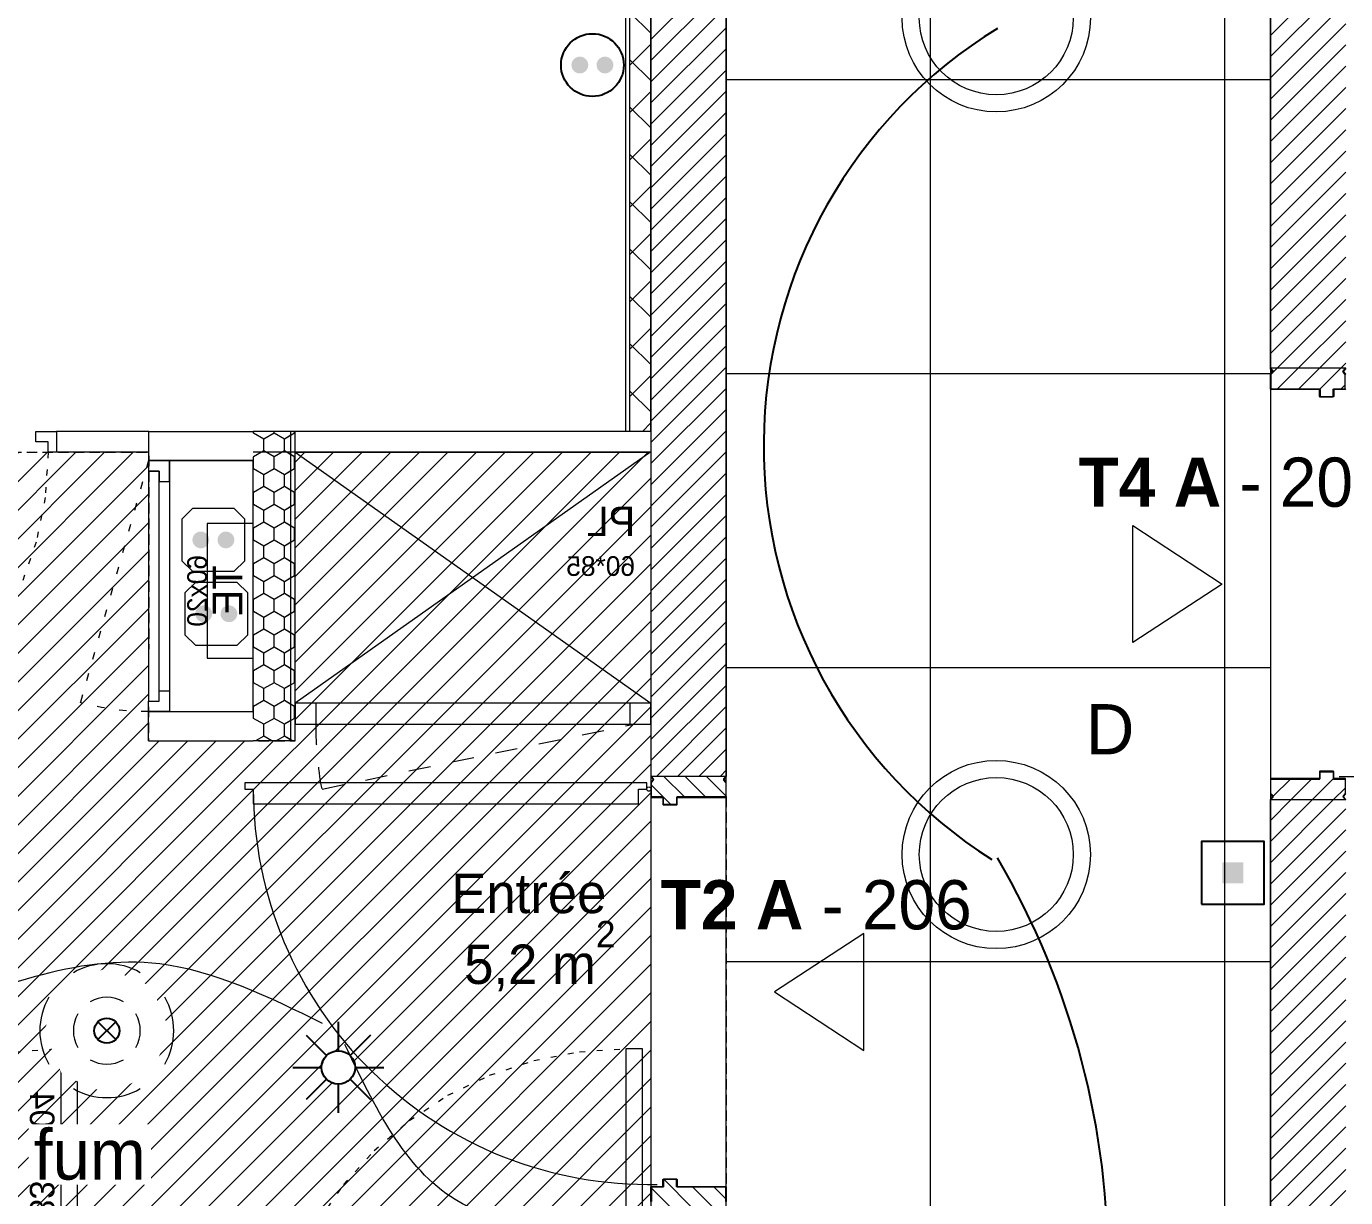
# Model space of a CAD drawing. Header units: centimetres. Extents: x 2738 to 7810, y 2495 to 5758.
# Drawn here: x 4040.2 to 4355.4, y 3674.2 to 3954.2 of the extents above; entities that cross this region are included whole.
import ezdxf

# ---------------------------------------------------------------- set-up
doc = ezdxf.new("R2010")
doc.units = ezdxf.units.CM
doc.header["$LTSCALE"] = 12.7
for name, pattern in [('Style de ligne -1', [0.83328, 0.41656, -0.41672]), ('Style de ligne -13', [0.295276, 0.19685, -0.098425]), ('Style de ligne -18', [0.328084, 0.109361, -0.218723]), ('Style de ligne -5', [0.41656, 0.13885, -0.27771])]:
    doc.linetypes.add(name, pattern=pattern)
for name, color, linetype, lineweight in [('B aménagement intérieur', 7, 'Continuous', 5), ('B Faux plafonds', 7, 'Continuous', 5), ('B GÈnÈral', 7, 'Continuous', 5), ('B Général', 7, 'Continuous', 5), ('C ANNOTATIONS-prestations', 7, 'Continuous', 5), ('C ANNOTATIONS-prestations-1', 7, 'Continuous', 5), ('C ANNOTATIONS-texte', 7, 'Continuous', 5), ('C ANNOTATIONS-texte surfaces', 7, 'Continuous', 5), ('F REMPLISSAGE-TE', 7, 'Continuous', 13), ('F REMPLISSAGE-TE-1', 7, 'Continuous', 5), ('prlm-ELEC-CFO', 1, 'Continuous', 25), ('prlm-ELEC-SSI', 1, 'Continuous', 25)]:
    doc.layers.add(name, color=color, linetype=linetype, lineweight=lineweight)
doc.styles.add('Eurostile', font='')
doc.styles.add('Eurostile (bold)', font='')
doc.styles.add('prlm-elec-cfo', font='comic.ttf', dxfattribs={"height": 12})
doc.styles.add('prlm-elec-ssi', font='comic.ttf', dxfattribs={"height": 12})
doc.styles.get('Eurostile').set_extended_font_data('Eurostile')
doc.styles.get('Eurostile (bold)').set_extended_font_data('Eurostile', bold=True)
pattern_1 = [(45, (0, 0), (2.4253472, -2.6458333), [])]
pattern_2 = [(90, (3949.3245, 3724.8587), (-2.4603, 4.261364), [2.84091, -5.68182]), (210, (3949.3245, 3724.8587), (-2.4603, -4.261364), [2.84091, -5.68182]), (150, (3944.404, 3727.6996), (-4.9206, 9e-09), [2.84091, -5.68182])]
pattern_3 = [(135, (4198.4424, 3723.376), (2.64583, 2.42535), [])]

# ---------------------------------------------------------------- blocks, each defined once
blk = doc.blocks.new('xi.BSO')
at = {"layer": 'prlm-ELEC-CFO', "lineweight": 5}
blk.add_hatch(color=0, dxfattribs=at).paths.add_polyline_path([(-2.5, -2.5), (2.5, -2.5), (2.5, 2.5), (-2.5, 2.5)])
at = {"layer": 'prlm-ELEC-CFO', "color": 0, "flags": 128}
blk.add_lwpolyline([(-7.5, -7.5), (7.5, -7.5), (7.5, 7.5), (-7.5, 7.5)], close=True, dxfattribs=at)
blk = doc.blocks.new('xi.SPOT')
at = {"color": 0, "lineweight": 5}
blk.add_wipeout([(-4, 0), (-2.83, -2.83), (0, -4), (2.83, -2.83), (4, 0), (2.83, 2.83), (0, 4), (-2.83, 2.83)], dxfattribs=at).dxf.layer = 'prlm-ELEC-CFO'
at = {"layer": 'prlm-ELEC-CFO', "color": 0, "linetype": 'ByBlock', "lineweight": -2, "flags": 128}
for points in [[(0, 10.88), (0, 4)], [(-7.69, 7.69), (-2.83, 2.83)], [(7.69, 7.69), (2.83, 2.83)], [(-10.88, 0), (-4, 0)], [(4, 0), (10.88, 0)], [(-2.83, -2.83), (-7.69, -7.69)], [(2.83, -2.83), (7.69, -7.69)], [(0, -4), (0, -10.88)]]:
    blk.add_lwpolyline(points, dxfattribs=at)
at = {"layer": 'prlm-ELEC-CFO', "color": 0, "linetype": 'ByBlock', "lineweight": -2}
blk.add_circle((0, 0), 4, dxfattribs=at)
blk = doc.blocks.new('xi.FUM')
at = {"color": 0}
blk.add_wipeout([(-10.61, -10.61), (-15, 0), (-10.61, 10.61), (0, 15), (10.61, 10.61), (15, 0), (10.61, -10.61), (0, -15)], dxfattribs=at).dxf.layer = 'prlm-ELEC-SSI'
at = {"layer": 'prlm-ELEC-SSI', "color": 0}
for points in [[(-2.12, 2.12), (2.12, -2.12)], [(2.12, 2.12), (-2.12, -2.12)]]:
    blk.add_lwpolyline(points, dxfattribs=at)
blk.add_circle((0, 0), 3, dxfattribs=at)
at = {"layer": 'prlm-ELEC-SSI', "color": 0, "lineweight": 13}
for radius, start, end in [(16, 60, 120), (16, 150, 210), (8, 60, 120), (16, 330, 30), (8, 150, 210), (8, 330, 30), (8, 240, 300), (16, 240, 300)]:
    blk.add_arc((0, 0), radius, start, end, dxfattribs=at)
blk = doc.blocks.new('xi.PCGTL')
at = {"layer": 'prlm-ELEC-CFO', "color": 0, "lineweight": 0}
blk.add_lwpolyline([(-7.5, -5), (-5, -7.5), (5, -7.5), (7.5, -5), (7.5, 5), (5, 7.5), (-5, 7.5), (-7.5, 5)], close=True, dxfattribs=at)
at = {"layer": 'prlm-ELEC-CFO', "color": 0, "linetype": 'ByBlock', "lineweight": 5, "const_width": 2}
for points in [[(-4, 0, 1), (-2, 0, 1)], [(2, 0, 1), (4, 0, 1)]]:
    blk.add_lwpolyline(points, format="xyb", close=True, dxfattribs=at)
blk = doc.blocks.new('xi.PC')
at = {"color": 0, "lineweight": 5}
blk.add_wipeout([(-7.5, -7.5), (7.5, -7.5), (7.5, 7.5), (-7.5, 7.5)], dxfattribs=at).dxf.layer = 'prlm-ELEC-CFO'
at = {"layer": 'prlm-ELEC-CFO', "color": 0, "linetype": 'ByBlock', "lineweight": 5, "const_width": 2}
for points in [[(-4, 0, 1), (-2, 0, 1)], [(2, 0, 1), (4, 0, 1)]]:
    blk.add_lwpolyline(points, format="xyb", close=True, dxfattribs=at)
at = {"layer": 'prlm-ELEC-CFO', "color": 0, "linetype": 'ByBlock', "lineweight": -2}
blk.add_circle((0, 0), 7.5, dxfattribs=at)
blk = doc.blocks.new('xi.lumD')
at = {"layer": 'prlm-ELEC-CFO', "color": 0, "linetype": 'ByBlock', "lineweight": 13}
for radius in [22.49, 18.39]:
    blk.add_circle((0, 0), radius, dxfattribs=at)
blk = doc.blocks.new('Groupe-1')
at = {"layer": 'B Général', "flags": 128}
for points in [[(-31.46, -5.77), (-31.46, -0.77), (-28.96, -0.77), (-28.96, -3.27), (-26.46, -3.27), (-26.46, -5.77)], [(26.04, -0.77), (26.04, -3.27), (-28.96, -3.27), (-28.96, -0.77)], [(28.54, -5.77), (28.54, -0.77), (26.04, -0.77), (26.04, -3.27), (23.54, -3.27), (23.54, -5.77)]]:
    blk.add_lwpolyline(points, close=True, dxfattribs=at)
blk = doc.blocks.new('TE')
at = {"layer": 'B Général', "color": 7, "linetype": 'Style de ligne -5', "lineweight": 5}
blk.add_line((-31.46, -0.77), (26.39, 15.56), dxfattribs=at)
at = {"layer": 'B Général', "flags": 128}
blk.add_lwpolyline([(28.54, -5.77), (28.54, -25.77), (-31.46, -25.77), (-31.46, -5.77)], close=True, dxfattribs=at)
at = {"layer": 'B Général', "color": 7, "flags": 128}
blk.add_lwpolyline([(15.79, -14.77), (15.79, -25.77), (-16.46, -25.77), (-16.46, -14.77)], close=True, dxfattribs=at)
at = {"layer": 'B Général', "color": 7, "linetype": 'Style de ligne -5', "lineweight": 5}
blk.add_arc((-34.54, -0.77), 63.08, 359.9968, 14.9984, dxfattribs=at)
at = {"layer": 'B Général', "color": 7}
blk.add_blockref('Groupe-1', (0, 0), dxfattribs=at)
at = {"layer": 'B Général', "insert": (-0.34, -16.07), "char_height": 7.059, "width": 32.25, "attachment_point": 2, "line_spacing_factor": 0.894142, "style": 'Eurostile'}
blk.add_mtext('TE ', dxfattribs=at)
at = {"layer": 'C ANNOTATIONS-prestations', "insert": (-0.34, -14.77), "char_height": 4.706, "width": 32.25, "attachment_point": 8, "line_spacing_factor": 0.894142, "style": 'Eurostile'}
blk.add_mtext('60x20', dxfattribs=at)
blk = doc.blocks.new('PP 80')
at = {"layer": 'B Général', "flags": 128}
blk.add_lwpolyline([(-43, 2.5), (-43, 85.5), (-39, 85.5), (-39, 2.5)], close=True, dxfattribs=at)
at = {"layer": 'B Général', "linetype": 'Style de ligne -18', "lineweight": 5, "flags": 128}
blk.add_lwpolyline([(46, 2.5), (45.27, 13.33), (43.1, 23.98), (39.53, 34.26), (34.61, 44), (28.44, 53.03), (21.1, 61.19), (12.74, 68.35), (3.5, 74.38), (-6.47, 79.18), (-17, 82.67), (-27.91, 84.79), (-39, 85.5)], dxfattribs=at)
at = {"layer": 'B Général', "color": 7, "linetype": 'Continuous', "lineweight": 5, "flags": 128}
for points in [[(-45, 2.5), (-43, 2.5), (-43, 0), (-40, 0), (-40, -2.5), (-45, -2.5)], [(48, 2.5), (46, 2.5), (46, 0), (43, 0), (43, -2.5), (48, -2.5), (48, -2.5), (48, -2.5), (48, 1.79), (48, 1.79)]]:
    blk.add_lwpolyline(points, close=True, dxfattribs=at)
at = {"layer": 'C ANNOTATIONS-prestations', "insert": (-37.5, 32.5), "char_height": 5.8825, "attachment_point": 1, "rotation": 90, "line_spacing_factor": 0.894142, "style": 'Eurostile'}
blk.add_mtext('PP 83 x 204', dxfattribs=at)
blk = doc.blocks.new('PL 60.85')
at = {"layer": 'B Général', "color": 7, "linetype": 'Continuous', "lineweight": 5}
for p, q in [((-42.5, 42.83), (42.5, -17.27)), ((42.5, 42.73), (-42.5, -17.27))]:
    blk.add_line(p, q, dxfattribs=at)
at = {"layer": 'B Général', "color": 7, "linetype": 'Style de ligne -1', "lineweight": 5}
blk.add_line((36.08, -37.76), (-38.5, -22.27), dxfattribs=at)
at = {"layer": 'B Général', "color": 7, "linetype": 'Continuous', "lineweight": 5, "flags": 128}
for points in [[(42.5, -17.27), (42.5, 42.73), (-42.5, 42.73), (-42.5, -17.27)], [(-37.5, -17.27), (-37.5, -22.27), (-42.5, -22.27), (-42.5, -17.27)], [(42.5, -17.27), (42.5, -22.27), (37.5, -22.27), (37.5, -17.27)]]:
    blk.add_lwpolyline(points, close=True, dxfattribs=at)
at = {"layer": 'B Général', "color": 252, "linetype": 'Continuous', "lineweight": 5, "true_color": 0x888888, "flags": 128}
blk.add_lwpolyline([(42.5, -17.27), (42.5, -22.27), (-42.5, -22.27), (-42.5, -17.27)], close=True, dxfattribs=at)
at = {"layer": 'B Général', "color": 7, "linetype": 'Style de ligne -1', "lineweight": 5}
blk.add_arc((-47.5, -22.27), 85, 349.5013, 360, dxfattribs=at)
at = {"layer": 'B Général', "color": 7, "insert": (-38.72, 29.74), "char_height": 7.059, "attachment_point": 1, "line_spacing_factor": 0.894142, "style": 'Eurostile'}
blk.add_mtext('PL', dxfattribs=at)
at = {"layer": 'C ANNOTATIONS-prestations', "insert": (-38.72, 15.5), "char_height": 4.706, "attachment_point": 4, "line_spacing_factor": 0.894142, "style": 'Eurostile'}
blk.add_mtext('60*85', dxfattribs=at)

msp = doc.modelspace()

# ---------------------------------------------------------------- hatches: boundary and pattern name
at = {"layer": 'B Faux plafonds', "linetype": 'Continuous', "lineweight": 5, "true_color": 0xaaaaaa}
h = msp.add_hatch(dxfattribs=at)
h.set_pattern_fill('F_P__SOFFITE', color=253, style=0, pattern_type=2)
h.set_pattern_definition([(45, (3868.3056, 3832.6527), (-3.52778, 3.30729), [])])
h.paths.add_polyline_path([(4069.44, 3783.39), (4104.44, 3783.39), (4104.44, 3852.49), (4189.44, 3852.49), (4189.44, 3626.8), (3949.44, 3626.8), (3949.44, 3852.39), (4069.46, 3852.39)])
at = {"layer": 'B GÈnÈral', "linetype": 'Continuous', "lineweight": 5}
h = msp.add_hatch(dxfattribs=at)
h.set_pattern_fill('50_BETON', style=0, pattern_type=2)
h.set_pattern_definition(pattern_1)
h.paths.add_polyline_path([(4207.44, 3774.98), (4207.44, 4282.39), (4189.44, 4282.39), (4189.44, 3774.98)])
at = {"layer": 'B GÈnÈral', "linetype": 'Continuous', "lineweight": 5, "true_color": 0x808080}
h = msp.add_hatch(dxfattribs=at)
h.set_pattern_fill('02_ISOLANT', color=8, angle=90, style=0, pattern_type=2)
h.set_pattern_definition([(135, (3868.306, 3832.432), (-5.65685, -5.65685), []), (225, (3868.306, 3832.432), (-5.65685, 5.65685), [])])
h.paths.add_polyline_path([(4184.44, 3857.39), (4189.44, 3857.39), (4189.44, 4207.39), (4184.44, 4207.39)])
at = {"layer": 'B GÈnÈral', "linetype": 'Continuous', "lineweight": 5}
h = msp.add_hatch(dxfattribs=at)
h.set_pattern_fill('50_BETON', style=0, pattern_type=2)
h.set_pattern_definition(pattern_1)
h.paths.add_polyline_path([(4355.44, 4134.39), (4337.44, 4152.39), (4337.44, 3872.49), (4355.44, 3872.49)])
h = msp.add_hatch(dxfattribs=at)
h.set_pattern_fill('50_BETON', style=0, pattern_type=2)
h.set_pattern_definition(pattern_1)
edge = h.paths.add_edge_path()
edge.add_line((4337.49, 3872.49), (4338.07, 3871.82))
edge.add_line((4338.07, 3871.82), (4338.08, 3871.81))
edge.add_arc((4337.93, 3871.68), 0.2, -41.0091, 41.0091, ccw=False)
edge.add_line((4338.08, 3871.55), (4338.07, 3871.54))
edge.add_line((4338.07, 3871.54), (4337.59, 3870.99))
edge.add_line((4337.59, 3870.99), (4337.59, 3870.98))
edge.add_arc((4337.62, 3870.95), 0.05, 138.9909, 180)
edge.add_line((4337.57, 3870.95), (4337.57, 3870.95))
edge.add_line((4337.57, 3870.95), (4337.57, 3867.59))
edge.add_line((4337.57, 3867.59), (4337.57, 3867.58))
edge.add_arc((4337.62, 3867.58), 0.0435, 180, 270)
edge.add_line((4337.62, 3867.54), (4349.14, 3867.54))
edge.add_arc((4349.14, 3867.37), 0.174, 0, 90, ccw=False)
edge.add_line((4349.31, 3867.37), (4349.31, 3867.34))
edge.add_line((4349.31, 3867.34), (4349.31, 3865.79))
edge.add_line((4349.31, 3865.79), (4349.31, 3865.78))
edge.add_arc((4349.36, 3865.78), 0.0435, 180, 270)
edge.add_line((4349.36, 3865.74), (4352.4, 3865.74))
edge.add_arc((4352.4, 3865.78), 0.0435, 270, 360)
edge.add_line((4352.44, 3865.78), (4352.44, 3865.79))
edge.add_line((4352.44, 3865.79), (4352.44, 3867.34))
edge.add_line((4352.44, 3867.34), (4352.44, 3867.37))
edge.add_arc((4352.62, 3867.37), 0.174, 90, 180, ccw=False)
edge.add_line((4352.62, 3867.54), (4355.27, 3867.54))
edge.add_arc((4355.27, 3867.58), 0.0435, 270, 360)
edge.add_line((4355.31, 3867.58), (4355.31, 3867.59))
edge.add_line((4355.31, 3867.59), (4355.31, 3870.95))
edge.add_line((4355.31, 3870.95), (4355.31, 3870.95))
edge.add_arc((4355.26, 3870.95), 0.05, 0, 41.0091)
edge.add_line((4355.3, 3870.98), (4355.3, 3870.99))
edge.add_line((4355.3, 3870.99), (4354.82, 3871.54))
edge.add_line((4354.82, 3871.54), (4354.81, 3871.55))
edge.add_arc((4354.96, 3871.68), 0.2, 143.0967, 221.0091, ccw=False)
edge.add_line((4354.8, 3871.8), (4354.81, 3871.81))
edge.add_line((4354.81, 3871.81), (4355.25, 3872.32))
edge.add_line((4355.25, 3872.32), (4355.25, 3872.33))
edge.add_line((4355.25, 3872.33), (4355.39, 3872.49))
edge.add_line((4355.39, 3872.49), (4337.49, 3872.49))
h = msp.add_hatch(dxfattribs=at)
h.set_pattern_fill('PSE', angle=90, style=0, pattern_type=2)
h.set_pattern_definition(pattern_2)
h.paths.add_polyline_path([(4104.44, 3783.39), (4094.44, 3783.39), (4094.44, 3857.39), (4104.44, 3857.39)])
h = msp.add_hatch(dxfattribs=at)
h.set_pattern_fill('50_BETON', style=0, pattern_type=2)
h.set_pattern_definition(pattern_1)
edge = h.paths.add_edge_path()
edge.add_line((4337.49, 3769.29), (4338.07, 3769.95))
edge.add_line((4338.07, 3769.95), (4338.08, 3769.96))
edge.add_arc((4337.93, 3770.1), 0.2, 318.9909, 401.0091)
edge.add_line((4338.08, 3770.23), (4338.07, 3770.24))
edge.add_line((4338.07, 3770.24), (4337.59, 3770.79))
edge.add_line((4337.59, 3770.79), (4337.59, 3770.79))
edge.add_arc((4337.62, 3770.83), 0.05, 180, 221.0091, ccw=False)
edge.add_line((4337.57, 3770.83), (4337.57, 3770.83))
edge.add_line((4337.57, 3770.83), (4337.57, 3774.19))
edge.add_line((4337.57, 3774.19), (4337.57, 3774.2))
edge.add_arc((4337.62, 3774.2), 0.0435, 90, 180, ccw=False)
edge.add_line((4337.62, 3774.24), (4349.14, 3774.24))
edge.add_arc((4349.14, 3774.41), 0.174, 270, 360)
edge.add_line((4349.31, 3774.41), (4349.31, 3774.44))
edge.add_line((4349.31, 3774.44), (4349.31, 3775.99))
edge.add_line((4349.31, 3775.99), (4349.31, 3776))
edge.add_arc((4349.36, 3776), 0.0435, 90, 180, ccw=False)
edge.add_line((4349.36, 3776.04), (4352.4, 3776.04))
edge.add_arc((4352.4, 3776), 0.0435, 0, 90, ccw=False)
edge.add_line((4352.44, 3776), (4352.44, 3775.99))
edge.add_line((4352.44, 3775.99), (4352.44, 3774.44))
edge.add_line((4352.44, 3774.44), (4352.44, 3774.41))
edge.add_arc((4352.62, 3774.41), 0.174, 180, 270)
edge.add_line((4352.62, 3774.24), (4355.27, 3774.24))
edge.add_arc((4355.27, 3774.2), 0.0435, 0, 90, ccw=False)
edge.add_line((4355.31, 3774.2), (4355.31, 3774.19))
edge.add_line((4355.31, 3774.19), (4355.31, 3770.83))
edge.add_line((4355.31, 3770.83), (4355.31, 3770.83))
edge.add_arc((4355.26, 3770.83), 0.05, 318.9909, 360, ccw=False)
edge.add_line((4355.3, 3770.79), (4355.3, 3770.79))
edge.add_line((4355.3, 3770.79), (4354.82, 3770.24))
edge.add_line((4354.82, 3770.24), (4354.81, 3770.23))
edge.add_arc((4354.96, 3770.1), 0.2, 138.9909, 216.9033)
edge.add_line((4354.8, 3769.98), (4354.81, 3769.96))
edge.add_line((4354.81, 3769.96), (4355.25, 3769.45))
edge.add_line((4355.25, 3769.45), (4355.25, 3769.45))
edge.add_line((4355.25, 3769.45), (4355.39, 3769.29))
edge.add_line((4355.39, 3769.29), (4337.49, 3769.29))
h = msp.add_hatch(dxfattribs=at)
h.set_pattern_fill('50_BETON', angle=90, style=0, pattern_type=2)
h.set_pattern_definition(pattern_3)
edge = h.paths.add_edge_path()
edge.add_line((4207.39, 3774.98), (4206.82, 3774.31))
edge.add_line((4206.82, 3774.31), (4206.81, 3774.3))
edge.add_arc((4206.96, 3774.17), 0.2, 138.9909, 221.0091)
edge.add_line((4206.81, 3774.04), (4206.82, 3774.03))
edge.add_line((4206.82, 3774.03), (4207.3, 3773.47))
edge.add_line((4207.3, 3773.47), (4207.3, 3773.47))
edge.add_arc((4207.26, 3773.44), 0.05, 0, 41.0091, ccw=False)
edge.add_line((4207.31, 3773.44), (4207.31, 3773.44))
edge.add_line((4207.31, 3773.44), (4207.31, 3770.08))
edge.add_line((4207.31, 3770.08), (4207.31, 3770.07))
edge.add_arc((4207.27, 3770.07), 0.0435, 270, 360, ccw=False)
edge.add_line((4207.27, 3770.03), (4195.75, 3770.03))
edge.add_arc((4195.75, 3769.85), 0.174, 90, 180)
edge.add_line((4195.57, 3769.85), (4195.57, 3769.83))
edge.add_line((4195.57, 3769.83), (4195.57, 3768.28))
edge.add_line((4195.57, 3768.28), (4195.57, 3768.27))
edge.add_arc((4195.53, 3768.27), 0.0435, 270, 360, ccw=False)
edge.add_line((4195.53, 3768.23), (4192.49, 3768.23))
edge.add_arc((4192.49, 3768.27), 0.0435, 180, 270, ccw=False)
edge.add_line((4192.44, 3768.27), (4192.44, 3768.28))
edge.add_line((4192.44, 3768.28), (4192.44, 3769.83))
edge.add_line((4192.44, 3769.83), (4192.44, 3769.85))
edge.add_arc((4192.27, 3769.85), 0.174, 0, 90)
edge.add_line((4192.27, 3770.03), (4189.62, 3770.03))
edge.add_arc((4189.62, 3770.07), 0.0435, 180, 270, ccw=False)
edge.add_line((4189.57, 3770.07), (4189.57, 3770.08))
edge.add_line((4189.57, 3770.08), (4189.57, 3773.44))
edge.add_line((4189.57, 3773.44), (4189.57, 3773.44))
edge.add_arc((4189.62, 3773.44), 0.05, 138.9909, 180, ccw=False)
edge.add_line((4189.59, 3773.47), (4189.59, 3773.47))
edge.add_line((4189.59, 3773.47), (4190.07, 3774.03))
edge.add_line((4190.07, 3774.03), (4190.08, 3774.04))
edge.add_arc((4189.93, 3774.17), 0.2, 318.9909, 396.9033)
edge.add_line((4190.09, 3774.29), (4190.08, 3774.3))
edge.add_line((4190.08, 3774.3), (4189.63, 3774.81))
edge.add_line((4189.63, 3774.81), (4189.63, 3774.81))
edge.add_line((4189.63, 3774.81), (4189.49, 3774.98))
edge.add_line((4189.49, 3774.98), (4207.39, 3774.98))
h = msp.add_hatch(dxfattribs=at)
h.set_pattern_fill('50_BETON', style=0, pattern_type=2)
h.set_pattern_definition(pattern_1)
h.paths.add_polyline_path([(4337.44, 3769.29), (4337.44, 2576.4), (4355.44, 2592.4), (4355.44, 3769.29)])
h = msp.add_hatch(dxfattribs=at)
h.set_pattern_fill('50_BETON', angle=90, style=0, pattern_type=2)
h.set_pattern_definition(pattern_3)
edge = h.paths.add_edge_path()
edge.add_line((4207.39, 3671.78), (4206.82, 3672.44))
edge.add_line((4206.82, 3672.44), (4206.81, 3672.45))
edge.add_arc((4206.96, 3672.58), 0.2, 138.9909, 221.0091, ccw=False)
edge.add_line((4206.81, 3672.71), (4206.82, 3672.72))
edge.add_line((4206.82, 3672.72), (4207.3, 3673.28))
edge.add_line((4207.3, 3673.28), (4207.3, 3673.28))
edge.add_arc((4207.26, 3673.31), 0.05, 318.9909, 360)
edge.add_line((4207.31, 3673.31), (4207.31, 3673.31))
edge.add_line((4207.31, 3673.31), (4207.31, 3676.68))
edge.add_line((4207.31, 3676.68), (4207.31, 3676.68))
edge.add_arc((4207.27, 3676.68), 0.0435, 0, 90)
edge.add_line((4207.27, 3676.73), (4195.75, 3676.73))
edge.add_arc((4195.75, 3676.9), 0.174, 180, 270, ccw=False)
edge.add_line((4195.57, 3676.9), (4195.57, 3676.93))
edge.add_line((4195.57, 3676.93), (4195.57, 3678.48))
edge.add_line((4195.57, 3678.48), (4195.57, 3678.48))
edge.add_arc((4195.53, 3678.48), 0.0435, 0, 90)
edge.add_line((4195.53, 3678.53), (4192.49, 3678.53))
edge.add_arc((4192.49, 3678.48), 0.0435, 90, 180)
edge.add_line((4192.44, 3678.48), (4192.44, 3678.48))
edge.add_line((4192.44, 3678.48), (4192.44, 3676.93))
edge.add_line((4192.44, 3676.93), (4192.44, 3676.9))
edge.add_arc((4192.27, 3676.9), 0.174, 270, 360, ccw=False)
edge.add_line((4192.27, 3676.73), (4189.62, 3676.73))
edge.add_arc((4189.62, 3676.68), 0.0435, 90, 180)
edge.add_line((4189.57, 3676.68), (4189.57, 3676.68))
edge.add_line((4189.57, 3676.68), (4189.57, 3673.31))
edge.add_line((4189.57, 3673.31), (4189.57, 3673.31))
edge.add_arc((4189.62, 3673.31), 0.05, 180, 221.0091)
edge.add_line((4189.59, 3673.28), (4189.59, 3673.28))
edge.add_line((4189.59, 3673.28), (4190.07, 3672.72))
edge.add_line((4190.07, 3672.72), (4190.08, 3672.71))
edge.add_arc((4189.93, 3672.58), 0.2, -36.9033, 41.0091, ccw=False)
edge.add_line((4190.09, 3672.46), (4190.08, 3672.45))
edge.add_line((4190.08, 3672.45), (4189.63, 3671.94))
edge.add_line((4189.63, 3671.94), (4189.63, 3671.94))
edge.add_line((4189.63, 3671.94), (4189.49, 3671.78))
edge.add_line((4189.49, 3671.78), (4207.39, 3671.78))
at = {"layer": 'C ANNOTATIONS-prestations-1', "linetype": 'Continuous', "lineweight": 9, "true_color": 0x989898}
h = msp.add_hatch(dxfattribs=at)
h.set_pattern_fill('DALETTES TERRASSE 50X50', color=252, scale=1.406016, style=0, pattern_type=2)
h.set_pattern_definition([(0, (4678, 4152.39), (4e-15, -70.3008), []), (-90, (4678, 4152.39), (70.3008, 0), [])])
h.paths.add_polyline_path([(4337.44, 3228.48), (4207.44, 3228.48), (4207.44, 4282.39), (4659.96, 4282.39), (4659.96, 4330.39), (5019.96, 4330.39), (5019.96, 4687.89), (5150.07, 4687.89), (5150.04, 4282.39), (5611.96, 4282.39), (5611.96, 4152.39), (4337.44, 4152.39)])
at = {"layer": 'F REMPLISSAGE-TE-1', "linetype": 'Continuous', "lineweight": 5}
h = msp.add_hatch(dxfattribs=at)
h.set_pattern_fill('PSE', angle=90, style=0, pattern_type=2)
h.set_pattern_definition(pattern_2)
h.paths.add_polyline_path([(4094.44, 3783.39), (4103.44, 3783.39), (4103.44, 3857.39), (4094.44, 3857.39)])
h = msp.add_hatch(dxfattribs=at)
h.set_pattern_fill('PSE', angle=90, style=0, pattern_type=2)
h.set_pattern_definition(pattern_2)
h.paths.add_polyline_path([(4103.44, 3783.39), (4104.44, 3783.39), (4104.44, 3857.39), (4103.44, 3857.39)])

# ---------------------------------------------------------------- linework, layer by layer
at = {"layer": 'B aménagement intérieur', "color": 7, "linetype": 'Style de ligne -13', "lineweight": 5, "flags": 128}
msp.add_lwpolyline([(4069.44, 3783.39), (4104.44, 3783.39), (4104.44, 3852.49), (4189.44, 3852.49), (4189.44, 3626.8), (3949.44, 3626.8), (3949.44, 3852.39), (4069.46, 3852.39)], close=True, dxfattribs=at)
at = {"layer": 'B Général', "color": 7, "linetype": 'Continuous', "lineweight": 18}
for p, q in [((4189.44, 4282.39), (4189.44, 3774.98)), ((4207.44, 4282.39), (4207.44, 3774.98)), ((4337.44, 3872.49), (4337.44, 4152.39)), ((4337.44, 3228.48), (4337.44, 3769.29))]:
    msp.add_line(p, q, dxfattribs=at)
at = {"layer": 'B Général', "color": 7, "linetype": 'Continuous', "lineweight": 5}
for p, q in [((4189.44, 4282.39), (4189.44, 3774.98)), ((4207.44, 4282.39), (4207.44, 3774.98)), ((4183.44, 3857.39), (4183.44, 4207.39)), ((4184.44, 3857.39), (4184.44, 4207.39)), ((4189.44, 3857.39), (4189.44, 4207.39)), ((4337.44, 3872.49), (4337.44, 4152.39)), ((4355.44, 3872.49), (4337.44, 3872.49)), ((4047.45, 3857.39), (4047.45, 3852.39)), ((4069.45, 3857.39), (4047.45, 3857.39)), ((4069.45, 3857.39), (4094.44, 3857.39)), ((4069.45, 3850.39), (4069.45, 3857.39)), ((4104.44, 3857.39), (4094.44, 3857.39)), ((4189.44, 3857.39), (4104.44, 3857.39)), ((4189.44, 3857.39), (4189.44, 3852.39)), ((4069.45, 3852.39), (4047.45, 3852.39)), ((4104.44, 3852.39), (4094.44, 3852.39)), ((4189.44, 3852.39), (4104.44, 3852.39)), ((4069.45, 3850.39), (4094.44, 3850.39)), ((4069.44, 3790.39), (4094.44, 3790.39)), ((4069.44, 3783.39), (4069.44, 3790.39)), ((4069.44, 3783.39), (4094.44, 3783.39)), ((4189.44, 3774.98), (4207.44, 3774.98)), ((4355.44, 3769.29), (4337.44, 3769.29)), ((4337.44, 3228.48), (4337.44, 3769.29))]:
    msp.add_line(p, q, dxfattribs=at)
at = {"layer": 'B Général', "color": 7, "linetype": 'Continuous', "lineweight": 13}
for p, q in [((4183.44, 3857.39), (4183.44, 4207.39)), ((4189.44, 3857.39), (4189.44, 4207.39)), ((4069.45, 3857.39), (4047.45, 3857.39)), ((4104.44, 3857.39), (4094.44, 3857.39)), ((4104.44, 3857.39), (4094.44, 3857.39)), ((4189.44, 3857.39), (4104.44, 3857.39)), ((4104.44, 3783.39), (4104.44, 3857.39)), ((4189.44, 3857.39), (4183.44, 3857.39)), ((4069.45, 3852.39), (4047.45, 3852.39)), ((4104.44, 3852.39), (4094.44, 3852.39)), ((4189.44, 3852.39), (4104.44, 3852.39)), ((4094.44, 3790.39), (4094.44, 3850.39)), ((4104.44, 3783.39), (4094.44, 3783.39))]:
    msp.add_line(p, q, dxfattribs=at)
at = {"layer": 'B Général', "linetype": 'Style de ligne -13', "lineweight": 5}
for p, q in [((4337.44, 3867.59), (4337.44, 3774.19)), ((4189.44, 3770.08), (4189.44, 3676.68)), ((4207.44, 3770.08), (4207.44, 3676.68))]:
    msp.add_line(p, q, dxfattribs=at)
at = {"layer": 'B Général', "linetype": 'Style de ligne -18', "lineweight": 5}
for p, q in [((4045.45, 3852.39), (4044.72, 3841.56)), ((4044.72, 3841.56), (4042.55, 3830.91)), ((4042.55, 3830.91), (4038.98, 3820.63)), ((4172.35, 3709.09), (4183.44, 3709.8)), ((4150.91, 3703.48), (4161.44, 3706.97)), ((4161.44, 3706.97), (4172.35, 3709.09)), ((4140.94, 3698.68), (4150.91, 3703.48)), ((4131.7, 3692.65), (4140.94, 3698.68)), ((4123.34, 3685.49), (4131.7, 3692.65)), ((4116.01, 3677.33), (4123.34, 3685.49)), ((4109.83, 3668.3), (4116.01, 3677.33))]:
    msp.add_line(p, q, dxfattribs=at)
at = {"layer": 'B Général', "color": 49, "linetype": 'Continuous', "lineweight": 5}
for p, q in [((4304.59, 3806.89), (4304.59, 3834.89)), ((4304.59, 3834.89), (4325.94, 3820.89)), ((4325.94, 3820.89), (4304.59, 3806.89))]:
    msp.add_line(p, q, dxfattribs=at)
at = {"layer": 'B Général'}
for p, q in [((4187.44, 3709.8), (4183.44, 3709.8)), ((4183.44, 3709.8), (4183.44, 3626.8)), ((4187.44, 3626.8), (4187.44, 3709.8))]:
    msp.add_line(p, q, dxfattribs=at)
at = {"layer": 'B Général', "linetype": 'Continuous', "lineweight": 5, "flags": 128}
for points in [[(4355.44, 3867.56, -0.414214), (4355.27, 3867.39), (4352.62, 3867.39, 0.414214), (4352.57, 3867.35), (4352.57, 3867.34), (4352.57, 3865.79), (4352.57, 3865.76, -0.414214), (4352.4, 3865.59), (4349.36, 3865.59, -0.414214), (4349.18, 3865.76), (4349.18, 3865.79), (4349.18, 3867.34), (4349.18, 3867.35, 0.414214), (4349.14, 3867.39), (4337.62, 3867.39, -0.414214), (4337.44, 3867.56), (4337.44, 3867.59), (4337.44, 3870.95), (4337.44, 3870.96, -0.18087), (4337.49, 3871.09), (4337.49, 3871.09), (4337.98, 3871.65), (4337.98, 3871.65, 0.373975), (4337.98, 3871.72), (4337.98, 3871.72), (4337.4, 3872.38), (4337.49, 3872.49), (4338.07, 3871.82), (4338.08, 3871.81, -0.373975), (4338.08, 3871.55), (4338.07, 3871.54), (4337.59, 3870.99), (4337.59, 3870.98, 0.18087), (4337.57, 3870.95), (4337.57, 3870.95), (4337.57, 3867.59), (4337.57, 3867.58, 0.414214), (4337.62, 3867.54), (4349.14, 3867.54, -0.414214), (4349.31, 3867.37), (4349.31, 3867.34), (4349.31, 3865.79), (4349.31, 3865.78, 0.414214), (4349.36, 3865.74), (4352.4, 3865.74, 0.414214), (4352.44, 3865.78), (4352.44, 3865.79), (4352.44, 3867.34), (4352.44, 3867.37, -0.414214), (4352.62, 3867.54), (4355.27, 3867.54, 0.414214), (4355.31, 3867.58), (4355.31, 3867.59), (4355.31, 3870.95), (4355.31, 3870.95, 0.18087), (4355.3, 3870.98), (4355.3, 3870.99), (4354.82, 3871.54), (4354.81, 3871.55, -0.353689), (4354.8, 3871.8), (4354.81, 3871.81), (4355.25, 3872.32), (4355.25, 3872.33), (4355.39, 3872.49), (4355.49, 3872.38), (4354.95, 3871.77, 0.385556), (4354.91, 3871.66), (4354.91, 3871.65), (4355.39, 3871.09), (4355.39, 3871.09, -0.18087), (4355.44, 3870.96)], [(4355.44, 3774.22, 0.414214), (4355.27, 3774.39), (4352.62, 3774.39, -0.414214), (4352.57, 3774.43), (4352.57, 3774.44), (4352.57, 3775.99), (4352.57, 3776.02, 0.414214), (4352.4, 3776.19), (4349.36, 3776.19, 0.414214), (4349.18, 3776.02), (4349.18, 3775.99), (4349.18, 3774.44), (4349.18, 3774.43, -0.414214), (4349.14, 3774.39), (4337.62, 3774.39, 0.414214), (4337.44, 3774.22), (4337.44, 3774.19), (4337.44, 3770.83), (4337.44, 3770.82, 0.18087), (4337.49, 3770.69), (4337.49, 3770.69), (4337.98, 3770.13), (4337.98, 3770.13, -0.373975), (4337.98, 3770.06), (4337.98, 3770.06), (4337.4, 3769.4), (4337.49, 3769.29), (4338.07, 3769.95), (4338.08, 3769.96, 0.373975), (4338.08, 3770.23), (4338.07, 3770.24), (4337.59, 3770.79), (4337.59, 3770.79, -0.18087), (4337.57, 3770.83), (4337.57, 3770.83), (4337.57, 3774.19), (4337.57, 3774.2, -0.414214), (4337.62, 3774.24), (4349.14, 3774.24, 0.414214), (4349.31, 3774.41), (4349.31, 3774.44), (4349.31, 3775.99), (4349.31, 3776, -0.414214), (4349.36, 3776.04), (4352.4, 3776.04, -0.414214), (4352.44, 3776), (4352.44, 3775.99), (4352.44, 3774.44), (4352.44, 3774.41, 0.414214), (4352.62, 3774.24), (4355.27, 3774.24, -0.414214), (4355.31, 3774.2), (4355.31, 3774.19), (4355.31, 3770.83), (4355.31, 3770.83, -0.18087), (4355.3, 3770.79), (4355.3, 3770.79), (4354.82, 3770.24), (4354.81, 3770.23, 0.353689), (4354.8, 3769.98), (4354.81, 3769.96), (4355.25, 3769.45), (4355.25, 3769.45), (4355.39, 3769.29), (4355.49, 3769.4), (4354.95, 3770.01, -0.385556), (4354.91, 3770.12), (4354.91, 3770.13), (4355.39, 3770.69), (4355.39, 3770.69, 0.18087), (4355.44, 3770.82)], [(4189.44, 3673.31), (4189.44, 3676.68), (4189.44, 3676.7, -0.414214), (4189.62, 3676.88), (4192.27, 3676.88, 0.414214), (4192.31, 3676.92), (4192.31, 3676.93), (4192.31, 3678.48), (4192.31, 3678.5, -0.414214), (4192.49, 3678.68), (4195.53, 3678.68, -0.414214), (4195.7, 3678.5), (4195.7, 3678.48), (4195.7, 3676.93), (4195.7, 3676.92, 0.414214), (4195.75, 3676.88), (4207.27, 3676.88, -0.414214), (4207.44, 3676.7), (4207.44, 3676.68), (4207.44, 3673.31)], [(4207.31, 3673.31), (4207.31, 3676.68), (4207.31, 3676.68, 0.414214), (4207.27, 3676.73), (4195.75, 3676.73, -0.414214), (4195.57, 3676.9), (4195.57, 3676.93), (4195.57, 3678.48), (4195.57, 3678.48, 0.414214), (4195.53, 3678.53), (4192.49, 3678.53, 0.414214), (4192.44, 3678.48), (4192.44, 3678.48), (4192.44, 3676.93), (4192.44, 3676.9, -0.414214), (4192.27, 3676.73), (4189.62, 3676.73, 0.414214), (4189.57, 3676.68), (4189.57, 3676.68), (4189.57, 3673.31)]]:
    msp.add_lwpolyline(points, format="xyb", dxfattribs=at)
at = {"layer": 'B Général', "color": 7, "linetype": 'Continuous', "lineweight": 5, "flags": 128}
for points in [[(4047.45, 3852.39), (4045.45, 3852.39), (4045.45, 3854.89), (4042.45, 3854.89), (4042.45, 3857.39), (4047.45, 3857.39), (4047.45, 3857.39), (4047.45, 3857.39), (4047.45, 3853.1), (4047.45, 3853.1)], [(4186.44, 3768.38), (4186.44, 3771.88), (4188.44, 3771.88), (4188.44, 3773.38), (4092.44, 3773.39), (4092.44, 3771.89), (4094.44, 3771.89), (4094.44, 3768.39)]]:
    msp.add_lwpolyline(points, close=True, dxfattribs=at)
at = {"layer": 'B Général', "linetype": 'Continuous', "lineweight": 5, "flags": 128}
msp.add_lwpolyline([(4189.62, 3769.88), (4192.27, 3769.88, -0.414214), (4192.31, 3769.83), (4192.31, 3769.83), (4192.31, 3768.28), (4192.31, 3768.25, 0.414214), (4192.49, 3768.08), (4195.53, 3768.08, 0.414214), (4195.7, 3768.25), (4195.7, 3768.28), (4195.7, 3769.83), (4195.7, 3769.83, -0.414214), (4195.75, 3769.88), (4207.27, 3769.88, 0.414214), (4207.44, 3770.05), (4207.44, 3770.08), (4207.44, 3773.44), (4207.44, 3773.45, 0.18087), (4207.39, 3773.58), (4207.39, 3773.58), (4206.91, 3774.13), (4206.91, 3774.14, -0.373975), (4206.91, 3774.2), (4206.91, 3774.21), (4207.49, 3774.87), (4207.39, 3774.98), (4206.82, 3774.31), (4206.81, 3774.3, 0.373975), (4206.81, 3774.04), (4206.82, 3774.03), (4207.3, 3773.47), (4207.3, 3773.47, -0.18087), (4207.31, 3773.44), (4207.31, 3773.44), (4207.31, 3770.08), (4207.31, 3770.07, -0.414214), (4207.27, 3770.03), (4195.75, 3770.03, 0.414214), (4195.57, 3769.85), (4195.57, 3769.83), (4195.57, 3768.28), (4195.57, 3768.27, -0.414214), (4195.53, 3768.23), (4192.49, 3768.23, -0.414214), (4192.44, 3768.27), (4192.44, 3768.28), (4192.44, 3769.83), (4192.44, 3769.85, 0.414214), (4192.27, 3770.03), (4189.62, 3770.03, -0.414214), (4189.57, 3770.07), (4189.57, 3770.08), (4189.57, 3773.44), (4189.57, 3773.44, -0.18087), (4189.59, 3773.47), (4189.59, 3773.47), (4190.07, 3774.03), (4190.08, 3774.04, 0.353689), (4190.09, 3774.29), (4190.08, 3774.3), (4189.63, 3774.81), (4189.63, 3774.81), (4189.49, 3774.98), (4189.4, 3774.87), (4189.93, 3774.26, -0.385556), (4189.98, 3774.14), (4189.98, 3774.13), (4189.49, 3773.58), (4189.49, 3773.58, 0.18087), (4189.44, 3773.45), (4189.44, 3773.44), (4189.44, 3770.08), (4189.44, 3770.05, 0.414214)], format="xyb", close=True, dxfattribs=at)
at = {"layer": 'B Général', "color": 250, "linetype": 'Continuous', "lineweight": 5, "true_color": 0x444444, "flags": 128}
msp.add_lwpolyline([(4218.94, 3723.38), (4240.29, 3709.38), (4240.29, 3737.38)], close=True, dxfattribs=at)
at = {"layer": 'B Général', "linetype": 'Continuous', "lineweight": 5}
msp.add_circle((4188.94, 3771.88), 0.5, dxfattribs=at)
at = {"layer": 'B Général', "color": 7, "linetype": 'Continuous', "lineweight": 5}
for centre, start, end in [((4355.94, 3869.39), 268.7677, 0), ((4188.94, 3771.88), 180, 271.2323)]:
    msp.add_arc(centre, 94.5, start, end, dxfattribs=at)
at = {"layer": 'C ANNOTATIONS-prestations', "color": 7, "linetype": 'Continuous', "lineweight": 5, "flags": 128}
msp.add_lwpolyline([(4337.44, 3228.48), (4207.44, 3228.48), (4207.44, 4282.39), (4659.96, 4282.39), (4659.96, 4330.39), (5019.96, 4330.39), (5019.96, 4687.89), (5150.07, 4687.89), (5150.04, 4282.39), (5611.96, 4282.39), (5611.96, 4152.39), (4337.44, 4152.39)], close=True, dxfattribs=at)
at = {"layer": 'F REMPLISSAGE-TE', "color": 7, "linetype": 'Continuous', "lineweight": 5}
msp.add_line((4103.44, 3783.39), (4103.44, 3857.39), dxfattribs=at)
at = {"layer": 'prlm-ELEC-CFO'}
for centre, radius, start, end in [((4333.38, 3853.96), 116.99, 121.4993, 237.6987), ((4105.41, 3657.85), 193.27, 328.4749, 30.3221)]:
    msp.add_arc(centre, radius, start, end, dxfattribs=at)
at = {"layer": 'prlm-ELEC-CFO', "lineweight": 13}
for points in [[(3940.98, 3865.16), (3934.25, 3977.89), (3968.31, 4121.3), (4168.11, 4149.67)], [(3941.88, 3865.1), (3973.89, 4022.53), (4053.83, 4104.02)]]:
    msp.add_spline(points, degree=3, dxfattribs=at)

# ---------------------------------------------------------------- block references
at = {"layer": 'B Général', "color": 7, "xscale": -1}
for name, p in [('PL 60.85', (4146.94, 3809.66)), ('PP 80', (4009.44, 3624.3))]:
    msp.add_blockref(name, p, dxfattribs=at)
at = {"layer": 'B Général', "color": 7, "xscale": -1, "rotation": 89.99999999990959}
msp.add_blockref('TE', (4068.67, 3818.93), dxfattribs=at)
at = {"layer": 'prlm-ELEC-CFO', "rotation": 90}
for p in [(4271.96, 3956.24), (4271.96, 3756.24)]:
    msp.add_blockref('xi.lumD', p, dxfattribs=at)
at = {"layer": 'prlm-ELEC-CFO'}
for name, p in [('xi.PCGTL', (4084.91, 3831.44)), ('xi.PCGTL', (4085.62, 3813.78)), ('xi.BSO', (4328.45, 3751.84))]:
    msp.add_blockref(name, p, dxfattribs=at)

# ---------------------------------------------------------------- texts
at = {"layer": 'C ANNOTATIONS-texte', "color": 7, "lineweight": 30, "char_height": 11.765, "line_spacing_factor": 0.894142, "style": 'Eurostile (bold)'}
for s, insert, width, attachment_point in [('T4 A{\\fEurostile|b0|i0|c0|p0; - 204}', (4365.94, 3851.13), 90.0924, 3), ('T2 A{\\fEurostile|b0|i0|c0|p0; - 206}', (4191.77, 3750.11), 84.7076, 1)]:
    msp.add_mtext(s, dxfattribs=dict(at, insert=insert, width=width, attachment_point=attachment_point))
at = {"layer": 'C ANNOTATIONS-texte', "insert": (4160.28, 3742.09), "char_height": 9.412, "attachment_point": 8, "line_spacing_factor": 0.894142, "style": 'Eurostile'}
msp.add_mtext('Entrée', dxfattribs=at)
at = {"layer": 'C ANNOTATIONS-texte surfaces', "insert": (4162.9, 3740.36), "char_height": 9.412, "attachment_point": 2, "line_spacing_factor": 0.894142, "style": 'Eurostile'}
msp.add_mtext('5,2 m{\\H0.6667x;\\S2^ ;}', dxfattribs=at)

# ---------------------------------------------------------------- next in the draw order: block references
at = {"layer": 'prlm-ELEC-CFO'}
for name, p in [('xi.PC', (4175.46, 3944.95)), ('xi.SPOT', (4114.76, 3705.35))]:
    msp.add_blockref(name, p, dxfattribs=at)

# ---------------------------------------------------------------- next in the draw order: texts
at = {"layer": 'prlm-ELEC-CFO', "lineweight": 20, "insert": (4299.15, 3792.19), "char_height": 12, "attachment_point": 2, "line_spacing_factor": 0.8, "style": 'prlm-elec-cfo', "bg_fill": 3, "box_fill_scale": 0.95, "bg_fill_color": 256, "bg_fill_transparency": 0}
msp.add_mtext('D', dxfattribs=at)
at = {"layer": 'prlm-ELEC-SSI', "lineweight": 20, "insert": (4055.39, 3684.45), "char_height": 12, "attachment_point": 5, "line_spacing_factor": 0.8, "style": 'prlm-elec-ssi', "bg_fill": 3, "box_fill_scale": 1.1, "bg_fill_color": 256, "bg_fill_transparency": 0}
msp.add_mtext('fum', dxfattribs=at)

# ---------------------------------------------------------------- next in the draw order: linework, layer by layer
at = {"layer": 'prlm-ELEC-CFO', "lineweight": 13}
for points in [[(4111, 3715.85), (4072.09, 3730.08), (4011.6, 3715.93)], [(4175.57, 3665.31), (4142.69, 3673.75), (4116.33, 3710.8)]]:
    msp.add_spline(points, degree=3, dxfattribs=at)

# ---------------------------------------------------------------- next in the draw order: block references
at = {"layer": 'prlm-ELEC-SSI'}
msp.add_blockref('xi.FUM', (4059.45, 3714.13), dxfattribs=at)

doc.saveas('drawing.dxf')
